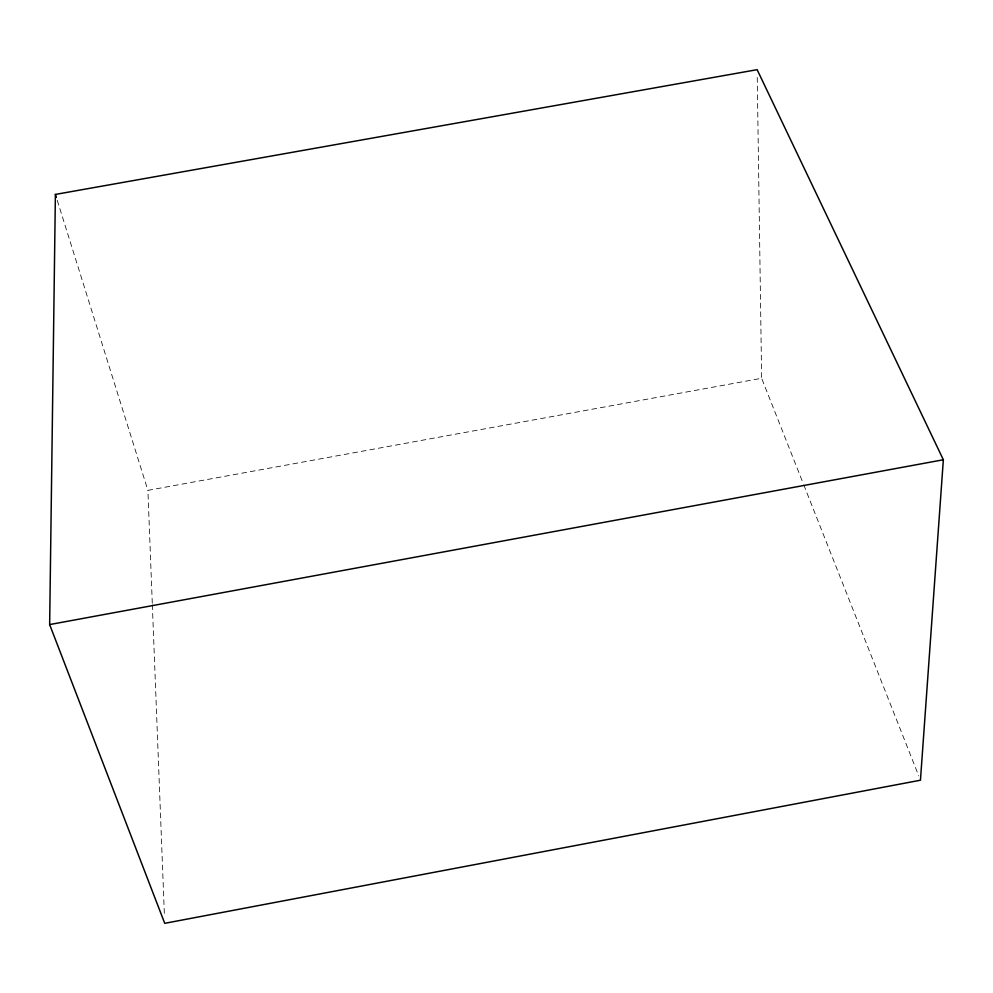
<?xml version="1.0" encoding="UTF-8"?>
<svg xmlns="http://www.w3.org/2000/svg" width="993" height="993" viewBox="0 0 993 993"><rect width="100%" height="100%" fill="white"/><g stroke="black" fill="none" stroke-linecap="round" stroke-linejoin="round"><path stroke-width="0.74" stroke-dasharray="4.96 3.72" d="M152.289 603.247L147.895 490.356L761.643 378.283L803.2 483.442M803.771 484.882L918.736 775.893M57.246 200.338L147.895 490.356M152.339 604.787L164.428 915.596M757.249 77.429L761.643 378.283"/><path stroke-width="1.49" d="M49.65 624.572L55.397 194.429L757.125 69.671L943.35 459.759L920.449 780.213L164.726 923.329L49.65 624.572L943.35 459.759M55.397 194.429L56.316 197.384"/></g></svg>
